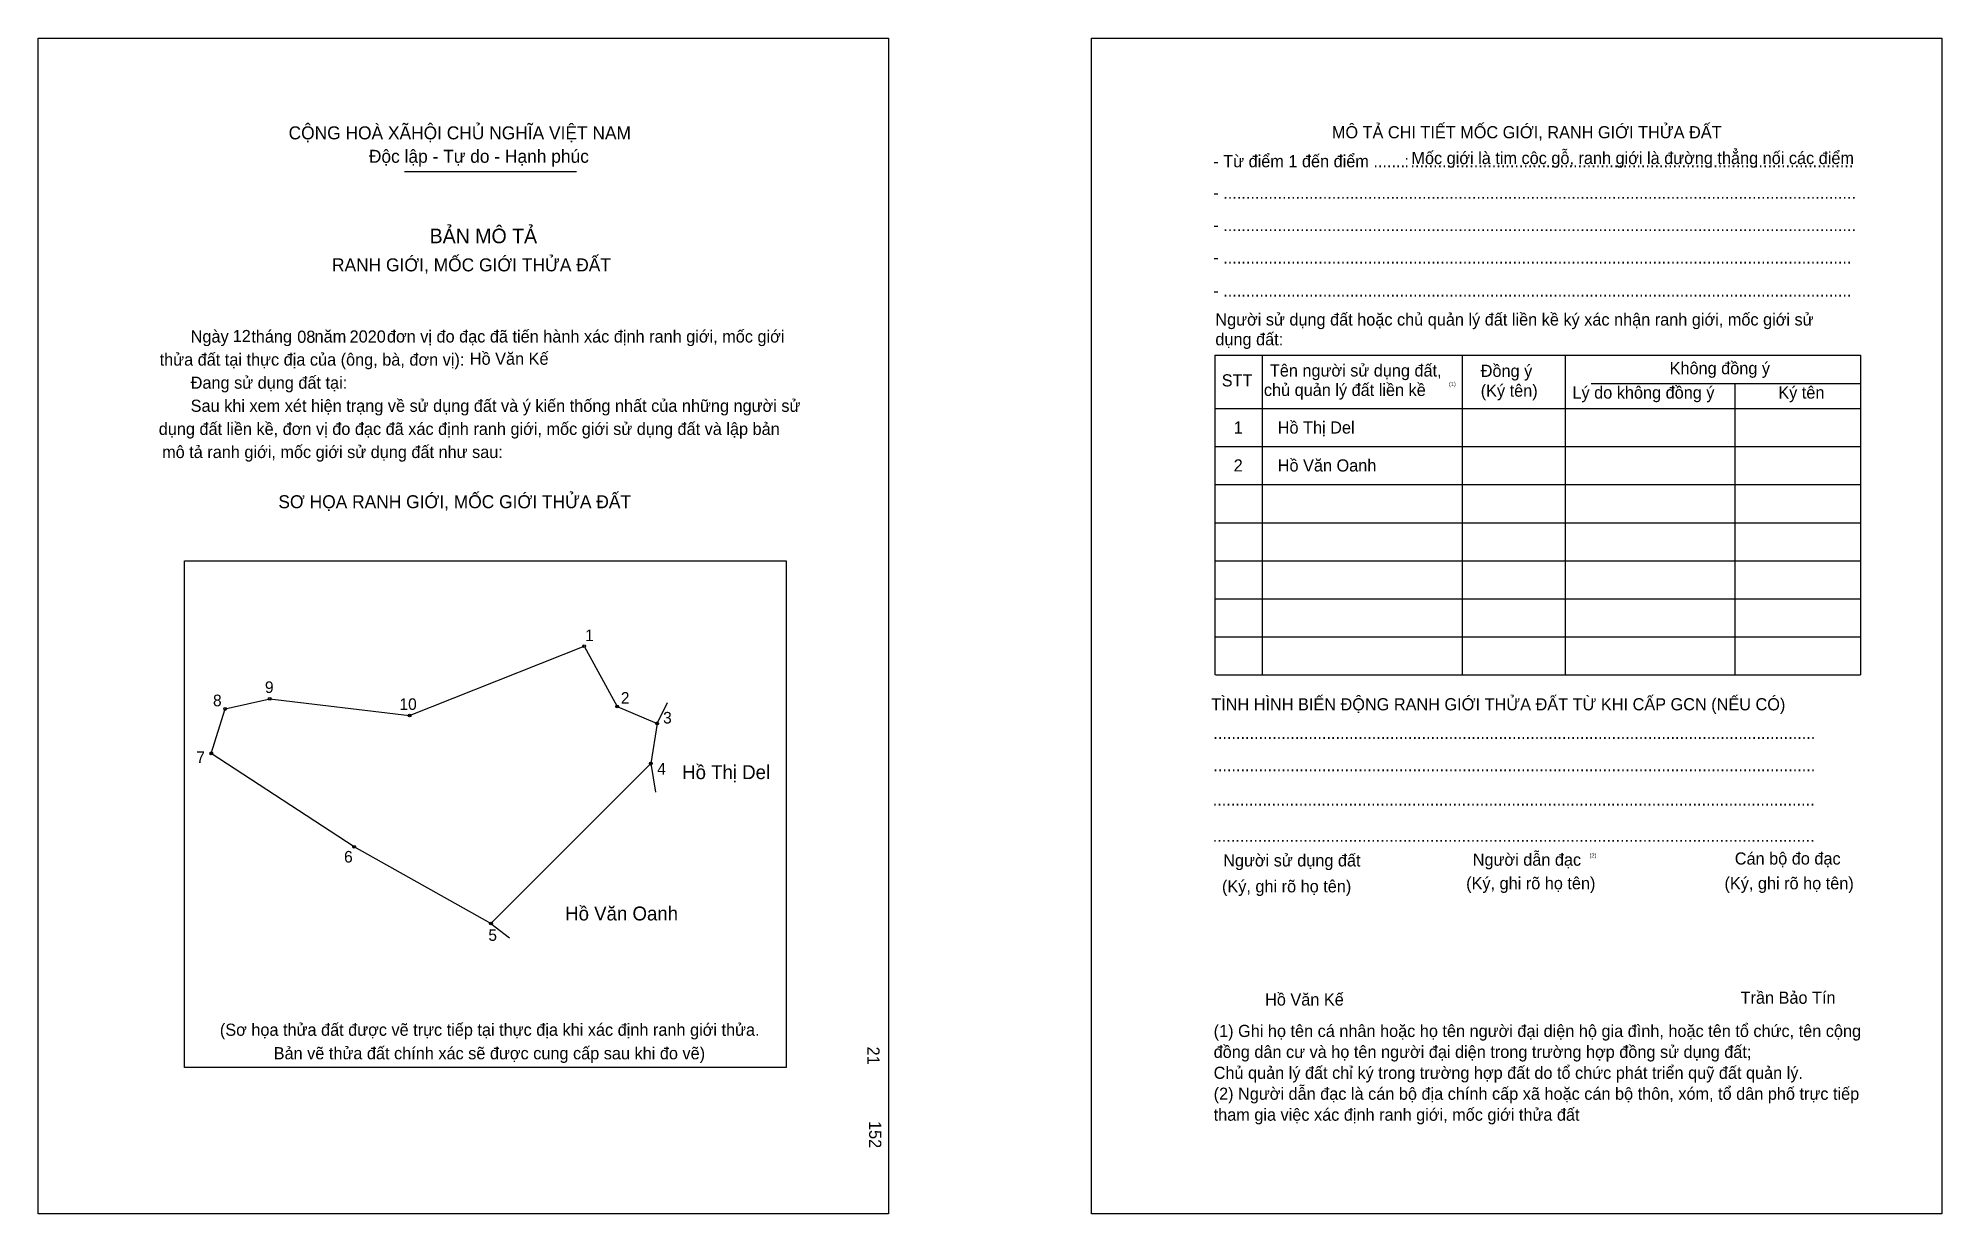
# Model space of a CAD drawing. Extents: x 546429 to 546940, y 1825878 to 1826195.
import ezdxf

# ---------------------------------------------------------------- set-up
doc = ezdxf.new("R2010")
doc.units = 0
for name, color, linetype in [('bmtKhungInTrang1', 7, 'Continuous'), ('bmtKhungInTrang2', 7, 'Continuous'), ('bmtNoiDung', 7, 'Continuous'), ('bmtTemplate', 7, 'Continuous'), ('CanhThua', 7, 'Continuous'), ('MocDinhThua', 7, 'Continuous'), ('RauThua', 7, 'Continuous'), ('SoHieuDinhThua', 7, 'Continuous'), ('TenChuLanCan', 7, 'Continuous')]:
    doc.layers.add(name, color=color, linetype=linetype)

msp = doc.modelspace()

# ---------------------------------------------------------------- linework, layer by layer
at = {"layer": 'bmtKhungInTrang1'}
msp.add_lwpolyline([(546428.62, 1826194.63), (546657.19, 1826194.63), (546657.19, 1825878.49), (546428.62, 1825878.49)], close=True, dxfattribs=at)
at = {"layer": 'bmtKhungInTrang2'}
msp.add_lwpolyline([(546711.7, 1826194.63), (546940.27, 1826194.63), (546940.27, 1825878.49), (546711.7, 1825878.49)], close=True, dxfattribs=at)
at = {"layer": 'bmtTemplate'}
for p, q in [((546527.12, 1826158.8), (546573.34, 1826158.8)), ((546757.55, 1826109.36), (546757.55, 1826023.42)), ((546811.32, 1826109.36), (546811.32, 1826023.42)), ((546838.98, 1826109.46), (546838.98, 1826023.42)), ((546918.38, 1826109.36), (546918.38, 1826023.42)), ((546846, 1826101.79), (546918.38, 1826101.79)), ((546745.01, 1826095.04), (546918.38, 1826095.04)), ((546745.01, 1826084.81), (546918.38, 1826084.81)), ((546745.01, 1826074.57), (546918.38, 1826074.57)), ((546745.01, 1826064.34), (546918.38, 1826064.34)), ((546745.01, 1826054.11), (546918.38, 1826054.11)), ((546745.01, 1826043.88), (546918.38, 1826043.88)), ((546745.01, 1826033.65), (546918.38, 1826033.65)), ((546745.01, 1826023.42), (546918.38, 1826023.42))]:
    msp.add_line(p, q, dxfattribs=at)
for points in [[(546744.9, 1826109.36), (546918.38, 1826109.36)], [(546744.9, 1826109.36), (546744.9, 1826023.42)], [(546884.64, 1826101.69), (546884.64, 1826023.42)]]:
    msp.add_lwpolyline(points, dxfattribs=at)
msp.add_lwpolyline([(546467.94, 1825917.86), (546467.94, 1826054.1), (546629.67, 1826054.1), (546629.67, 1825917.86)], close=True, dxfattribs=at)
at = {"layer": 'CanhThua'}
for p, q in [((546528.47, 1826012.47), (546575.36, 1826031.12)), ((546575.36, 1826031.12), (546584.24, 1826014.92)), ((546478.87, 1826014.26), (546490.87, 1826017)), ((546490.87, 1826017), (546528.47, 1826012.47)), ((546475.18, 1826002.32), (546478.87, 1826014.26)), ((546584.24, 1826014.92), (546594.98, 1826010.38)), ((546594.98, 1826010.38), (546593.32, 1825999.56)), ((546513.58, 1825977.18), (546475.18, 1826002.32)), ((546593.32, 1825999.56), (546550.33, 1825956.56)), ((546550.33, 1825956.56), (546513.58, 1825977.18))]:
    msp.add_line(p, q, dxfattribs=at)
at = {"layer": 'MocDinhThua'}
for centre in [(546575.36, 1826031.12), (546490.87, 1826017), (546478.87, 1826014.26), (546528.47, 1826012.47), (546584.24, 1826014.92), (546594.98, 1826010.38), (546475.18, 1826002.32), (546593.32, 1825999.56), (546513.58, 1825977.18), (546550.33, 1825956.56)]:
    msp.add_circle(centre, 0.374, dxfattribs=at)
at = {"layer": 'RauThua'}
for p, q in [((546594.98, 1826010.38), (546597.74, 1826015.95)), ((546593.32, 1825999.56), (546594.52, 1825991.93)), ((546550.33, 1825956.56), (546555.32, 1825952.74))]:
    msp.add_line(p, q, dxfattribs=at)

# ---------------------------------------------------------------- texts
at = {"layer": 'bmtNoiDung'}
for s, height, p in [('12', 3.27, (546480.92, 1826112.88)), ('08', 3.27, (546498.27, 1826112.7)), ('2020', 3.27, (546512.34, 1826112.77)), ('Hồ Văn Kế', 3.27, (546544.65, 1826106.8)), ('1', 3.27, (546749.93, 1826088.29)), ('Hồ Thị Del ', 3.2704, (546761.77, 1826088.29)), ('2', 3.27, (546749.93, 1826078.1)), ('Hồ Văn Oanh ', 3.2704, (546761.77, 1826078.1)), ('Hồ Văn Kế', 3.27, (546758.37, 1825934.52))]:
    msp.add_text(s, height=height, dxfattribs=at).set_placement(p)
for s, p in [('21', (546651.5, 1825923.49)), ('152', (546651.96, 1825903.48))]:
    msp.add_text(s, height=3.27, rotation=270, dxfattribs=at).set_placement(p)
at = {"layer": 'bmtTemplate'}
for s, height, p in [('CỘNG HOÀ XÃHỘI CHỦ NGHĨA VIỆT NAM', 3.4885, (546495.95, 1826167.4)), ('MÔ TẢ CHI TIẾT MỐC GIỚI, RANH GIỚI THỬA ĐẤT', 3.2692, (546776.32, 1826167.68)), ('Độc lập - Tự do - Hạnh phúc', 3.4885, (546517.52, 1826161.1)), ('Mốc giới là tim cộc gỗ, ranh giới là đường thẳng nối các điểm', 3.2692, (546797.7, 1826160.75)), ('- Từ điểm 1 đến điểm .......', 3.2692, (546744.46, 1826159.89)), (':', 3.27, (546795.82, 1826159.89)), ('..................................................................................................', 3.2692, (546797.43, 1826159.89)), ('- ............................................................................................................................................', 3.26918, (546744.46, 1826151.41)), ('BẢN MÔ TẢ', 3.925, (546533.85, 1826139.47)), ('- ............................................................................................................................................', 3.26918, (546744.46, 1826142.72)), ('RANH GIỚI, MỐC GIỚI THỬA ĐẤT', 3.4885, (546507.61, 1826131.91)), ('- ...........................................................................................................................................', 3.26918, (546744.46, 1826134.02)), ('- ...........................................................................................................................................', 3.26918, (546744.46, 1826125.12)), ('Người sử dụng đất hoặc chủ quản lý đất liền kề ký xác nhận ranh giới, mốc giới sử', 3.2692, (546745.01, 1826117.34)), ('Ngày     tháng     năm         đơn vị đo đạc đã tiến hành xác định ranh giới, mốc giới ', 3.2704, (546469.63, 1826112.78)), ('dụng đất:', 3.269, (546745.01, 1826112.02)), ('thửa đất tại thực địa của (ông, bà, đơn vị):', 3.2704, (546461.29, 1826106.56)), ('Không đồng ý', 3.2692, (546867.09, 1826104.25)), ('Đang sử dụng đất tại:', 3.2704, (546469.63, 1826100.35)), ('STT', 3.269, (546746.72, 1826100.97)), ('Tên người sử dụng đất,', 3.2692, (546759.66, 1826103.63)), ('Đồng ý', 3.269, (546816.32, 1826103.53)), ('Sau khi xem xét hiện trạng về sử dụng đất và ý kiến thống nhất của những người sử ', 3.2704, (546469.63, 1826094.14)), ('chủ quản lý đất liền kề', 3.2692, (546758.05, 1826098.41)), ('(1)', 1.09, (546807.78, 1826101.09)), ('(Ký tên)', 3.269, (546816.32, 1826098.21)), ('Lý do không đồng ý', 3.2692, (546840.98, 1826097.7)), ('Ký tên', 3.269, (546896.3, 1826097.7)), ('dụng đất liền kề, đơn vị đo đạc đã xác định ranh giới, mốc giới sử dụng đất và lập bản', 3.2704, (546461.05, 1826087.93)), ('mô tả ranh giới, mốc giới sử dụng đất như sau:', 3.2704, (546461.95, 1826081.72)), ('SƠ HỌA RANH GIỚI, MỐC GIỚI THỬA ĐẤT', 3.4885, (546493.2, 1826068.23)), ('TÌNH HÌNH BIẾN ĐỘNG RANH GIỚI THỬA ĐẤT TỪ KHI CẤP GCN (NẾU CÓ)', 3.2692, (546743.91, 1826013.88)), ('.....................................................................................................................................', 3.27408, (546744.46, 1826006.18)), ('.....................................................................................................................................', 3.27408, (546744.46, 1825997.49)), ('.....................................................................................................................................', 3.27408, (546744.29, 1825988.28)), ('.....................................................................................................................................', 3.27408, (546744.29, 1825978.56)), ('Người sử dụng đất', 3.2692, (546747.12, 1825971.91)), ('Người dẫn đạc', 3.2692, (546814.18, 1825972.11)), ('(2)', 1.09, (546845.57, 1825974.37)), ('Cán bộ đo đạc', 3.2692, (546884.6, 1825972.42)), ('(Ký, ghi rõ họ tên)', 3.2692, (546746.79, 1825964.95)), ('(Ký, ghi rõ họ tên)', 3.2692, (546812.4, 1825965.77)), ('(Ký, ghi rõ họ tên)', 3.2692, (546881.83, 1825965.77)), ('Trần Bảo Tín', 3.2692, (546886.16, 1825935)), ('(Sơ họa thửa đất được vẽ trực tiếp tại thực địa khi xác định ranh giới thửa.', 3.2704, (546477.48, 1825926.38)), ('(1) Ghi họ tên cá nhân hoặc họ tên người đại diện hộ gia đình, hoặc tên tổ chức, tên cộng', 3.2692, (546744.55, 1825926.06)), ('Bản vẽ thửa đất chính xác sẽ được cung cấp sau khi đo vẽ)', 3.2704, (546491.94, 1825920.06)), ('đồng dân cư và họ tên người đại diện trong trường hợp đồng sử dụng đất;', 3.2692, (546744.55, 1825920.44)), ('Chủ quản lý đất chỉ ký trong trường hợp đất do tổ chức phát triển quỹ đất quản lý.', 3.2692, (546744.55, 1825914.81)), ('(2) Người dẫn đạc là cán bộ địa chính cấp xã hoặc cán bộ thôn, xóm, tổ dân phố trực tiếp', 3.2692, (546744.55, 1825909.18)), ('tham gia việc xác định ranh giới, mốc giới thửa đất', 3.2692, (546744.55, 1825903.55))]:
    msp.add_text(s, height=height, dxfattribs=at).set_placement(p)
at = {"layer": 'SoHieuDinhThua'}
for s, height, p in [('1', 3.12, (546575.61, 1826032.49)), ('9', 3.12, (546489.59, 1826018.55)), ('8', 3.12, (546475.63, 1826014.99)), ('10', 3.118, (546525.75, 1826014)), ('2', 3.12, (546585.23, 1826015.67)), ('3', 3.12, (546596.59, 1826010.34)), ('7', 3.12, (546471.14, 1825999.7)), ('4', 3.12, (546595, 1825996.59)), ('6', 3.12, (546510.85, 1825972.96)), ('5', 3.12, (546549.63, 1825951.91))]:
    msp.add_text(s, height=height, dxfattribs=at).set_placement(p)
at = {"layer": 'TenChuLanCan'}
for s, p in [('Hồ Thị Del', (546601.72, 1825995.39)), ('Hồ Văn Oanh', (546570.28, 1825957.4))]:
    msp.add_text(s, height=3.742, dxfattribs=at).set_placement(p)

doc.saveas('drawing.dxf')
